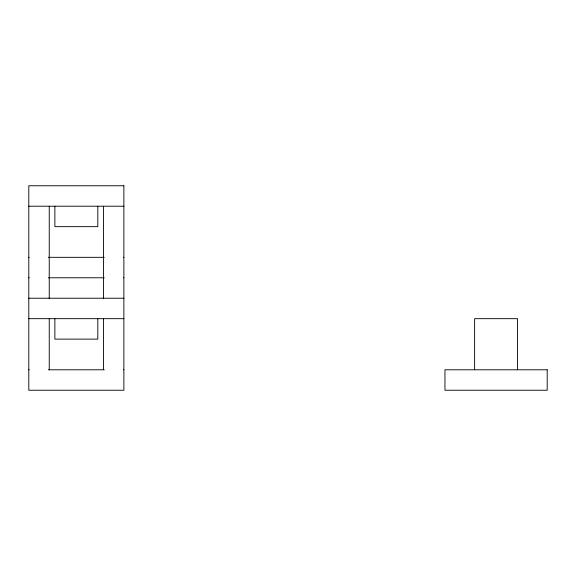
<?xml version="1.0" encoding="UTF-8"?>
<svg xmlns="http://www.w3.org/2000/svg" width="576" height="576" viewBox="0 0 576 576"><rect width="100%" height="100%" fill="white"/><g stroke="black" fill="none" stroke-linecap="round" stroke-linejoin="round"><path stroke-width="0.86" d="M28.8 206.215L123.876 206.215M28.8 257.328L29.203 257.328M48.262 257.328L104.292 257.328M123.473 257.328L123.876 257.328M28.8 277.776L29.203 277.776M48.262 277.776L104.292 277.776M123.473 277.776L123.876 277.776M28.8 298.224L123.876 298.224M28.8 318.672L123.876 318.672M28.8 369.785L29.203 369.785M48.262 369.785L104.292 369.785M123.473 369.785L123.876 369.785M517.55 369.785L517.55 318.672L474.617 318.672L474.617 369.785M103.428 206.215L103.428 298.786M103.428 318.557L103.428 369.785M97.805 206.215L97.805 226.656L54.871 226.656L54.871 206.215M97.805 318.672L97.805 339.12L54.871 339.12L54.871 318.672M49.248 206.215L49.248 298.786M49.248 318.557L49.248 369.785M123.876 185.767L28.8 185.767L28.8 390.233L123.876 390.233L123.876 185.767M547.2 369.785L444.967 369.785L444.967 390.233L547.2 390.233L547.2 369.785"/></g></svg>
